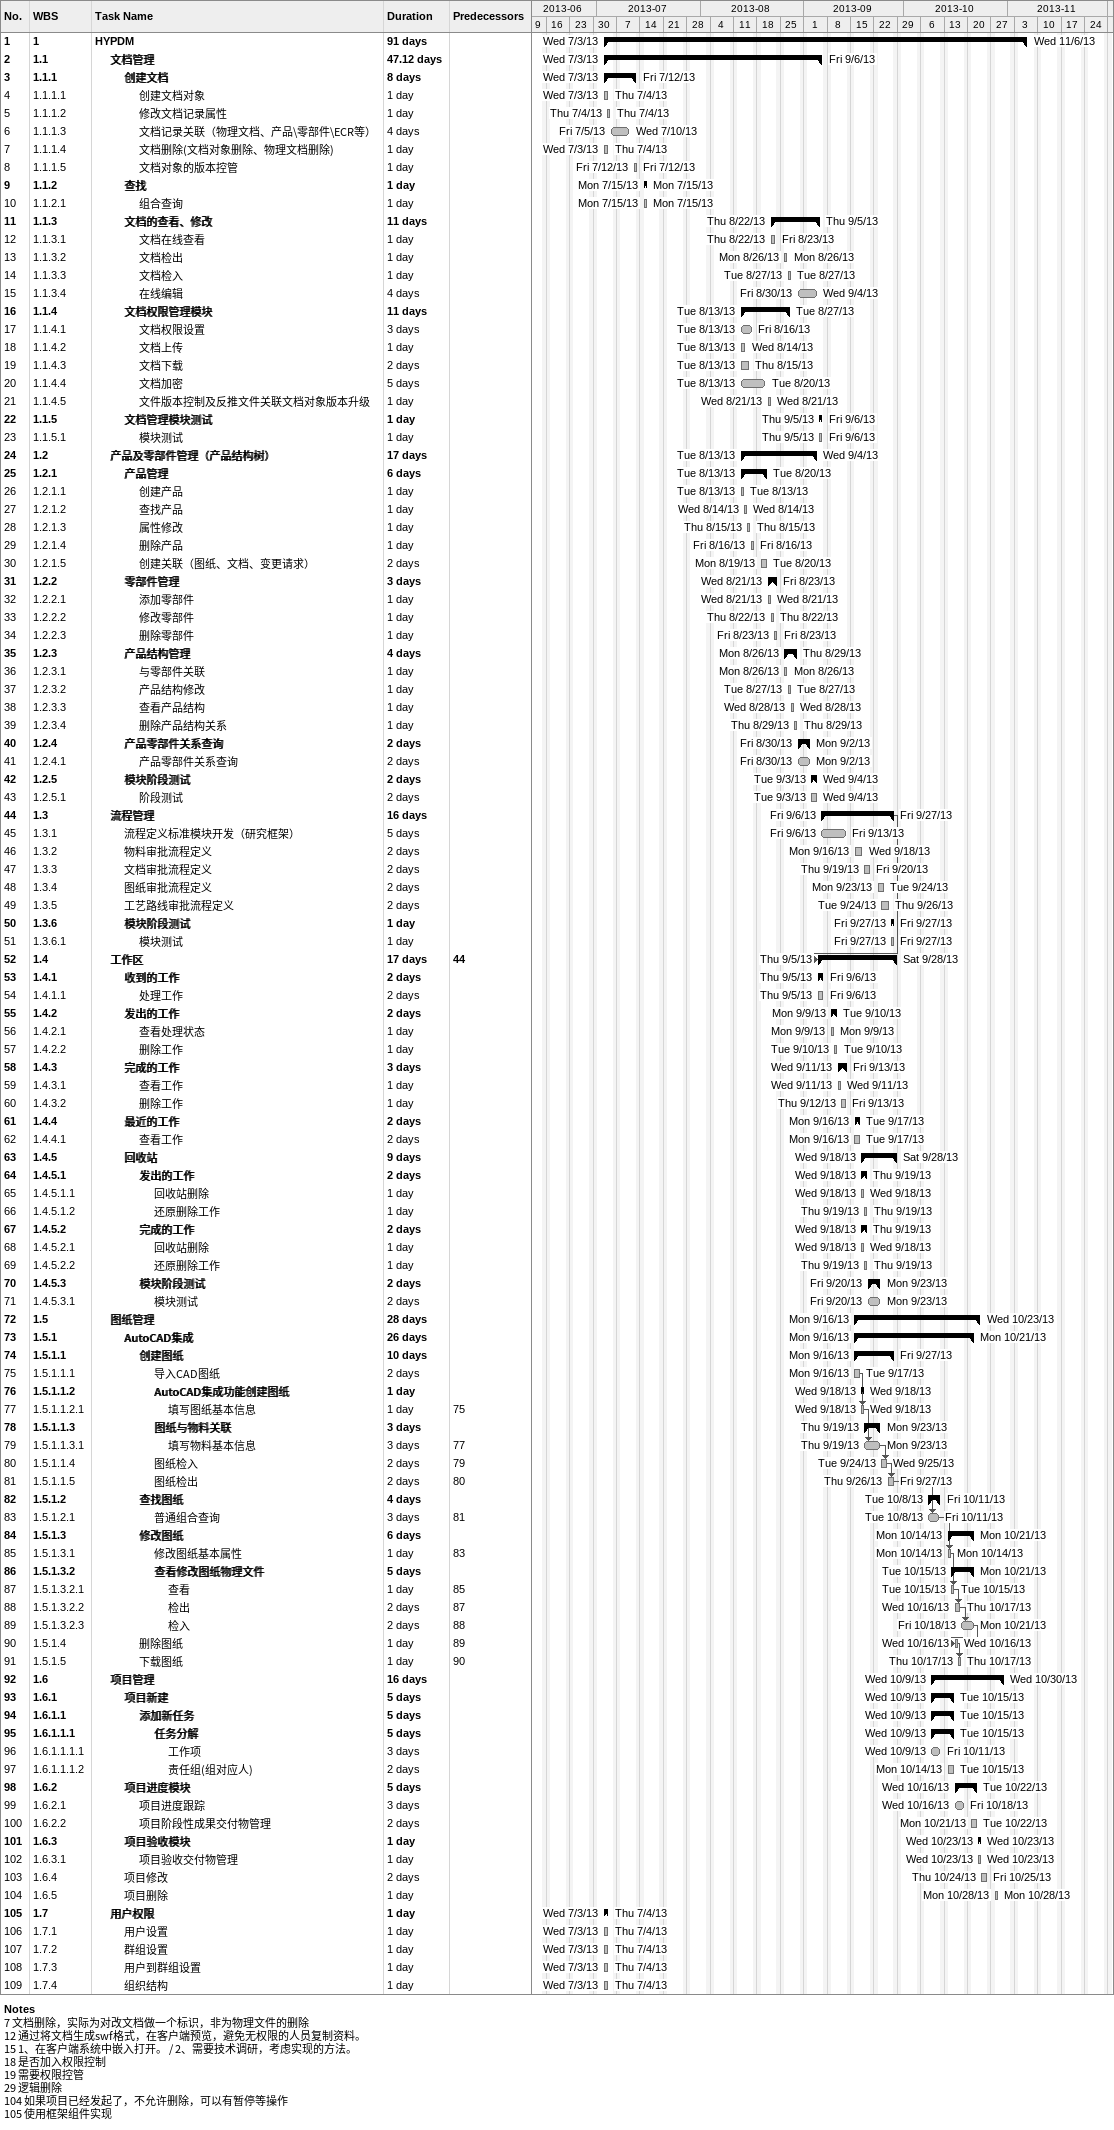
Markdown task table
| ID | WBS | Task | Duration | Start | Finish | Predecessors |
|---|---|---|---|---|---|---|
| 1 | 1 | **HYPDM** | 91d | 2013-07-03 | 2013-11-06 |  |
| 2 | 1.1 | **文档管理** | 47.12d | 2013-07-03 | 2013-09-06 |  |
| 3 | 1.1.1 | **创建文档** | 8d | 2013-07-03 | 2013-07-12 |  |
| 4 | 1.1.1.1 | 创建文档对象 | 1d | 2013-07-03 | 2013-07-04 |  |
| 5 | 1.1.1.2 | 修改文档记录属性 | 1d | 2013-07-04 | 2013-07-04 |  |
| 6 | 1.1.1.3 | 文档记录关联（物理文档、产品\零部件\ECR等） | 4d | 2013-07-05 | 2013-07-10 |  |
| 7 | 1.1.1.4 | 文档删除(文档对象删除、物理文档删除) | 1d | 2013-07-03 | 2013-07-04 |  |
| 8 | 1.1.1.5 | 文档对象的版本控管 | 1d | 2013-07-12 | 2013-07-12 |  |
| 9 | 1.1.2 | **查找** | 1d | 2013-07-15 | 2013-07-15 |  |
| 10 | 1.1.2.1 | 组合查询 | 1d | 2013-07-15 | 2013-07-15 |  |
| 11 | 1.1.3 | **文档的查看、修改** | 11d | 2013-08-22 | 2013-09-05 |  |
| 12 | 1.1.3.1 | 文档在线查看 | 1d | 2013-08-22 | 2013-08-23 |  |
| 13 | 1.1.3.2 | 文档检出 | 1d | 2013-08-26 | 2013-08-26 |  |
| 14 | 1.1.3.3 | 文档检入 | 1d | 2013-08-27 | 2013-08-27 |  |
| 15 | 1.1.3.4 | 在线编辑 | 4d | 2013-08-30 | 2013-09-04 |  |
| 16 | 1.1.4 | **文档权限管理模块** | 11d | 2013-08-13 | 2013-08-27 |  |
| 17 | 1.1.4.1 | 文档权限设置 | 3d | 2013-08-13 | 2013-08-16 |  |
| 18 | 1.1.4.2 | 文档上传 | 1d | 2013-08-13 | 2013-08-14 |  |
| 19 | 1.1.4.3 | 文档下载 | 2d | 2013-08-13 | 2013-08-15 |  |
| 20 | 1.1.4.4 | 文档加密 | 5d | 2013-08-13 | 2013-08-20 |  |
| 21 | 1.1.4.5 | 文件版本控制及反推文件关联文档对象版本升级 | 1d | 2013-08-21 | 2013-08-21 |  |
| 22 | 1.1.5 | **文档管理模块测试** | 1d | 2013-09-05 | 2013-09-06 |  |
| 23 | 1.1.5.1 | 模块测试 | 1d | 2013-09-05 | 2013-09-06 |  |
| 24 | 1.2 | **产品及零部件管理（产品结构树）** | 17d | 2013-08-13 | 2013-09-04 |  |
| 25 | 1.2.1 | **产品管理** | 6d | 2013-08-13 | 2013-08-20 |  |
| 26 | 1.2.1.1 | 创建产品 | 1d | 2013-08-13 | 2013-08-13 |  |
| 27 | 1.2.1.2 | 查找产品 | 1d | 2013-08-14 | 2013-08-14 |  |
| 28 | 1.2.1.3 | 属性修改 | 1d | 2013-08-15 | 2013-08-15 |  |
| 29 | 1.2.1.4 | 删除产品 | 1d | 2013-08-16 | 2013-08-16 |  |
| 30 | 1.2.1.5 | 创建关联（图纸、文档、变更请求） | 2d | 2013-08-19 | 2013-08-20 |  |
| 31 | 1.2.2 | **零部件管理** | 3d | 2013-08-21 | 2013-08-23 |  |
| 32 | 1.2.2.1 | 添加零部件 | 1d | 2013-08-21 | 2013-08-21 |  |
| 33 | 1.2.2.2 | 修改零部件 | 1d | 2013-08-22 | 2013-08-22 |  |
| 34 | 1.2.2.3 | 删除零部件 | 1d | 2013-08-23 | 2013-08-23 |  |
| 35 | 1.2.3 | **产品结构管理** | 4d | 2013-08-26 | 2013-08-29 |  |
| 36 | 1.2.3.1 | 与零部件关联 | 1d | 2013-08-26 | 2013-08-26 |  |
| 37 | 1.2.3.2 | 产品结构修改 | 1d | 2013-08-27 | 2013-08-27 |  |
| 38 | 1.2.3.3 | 查看产品结构 | 1d | 2013-08-28 | 2013-08-28 |  |
| 39 | 1.2.3.4 | 删除产品结构关系 | 1d | 2013-08-29 | 2013-08-29 |  |
| 40 | 1.2.4 | **产品零部件关系查询** | 2d | 2013-08-30 | 2013-09-02 |  |
| 41 | 1.2.4.1 | 产品零部件关系查询 | 2d | 2013-08-30 | 2013-09-02 |  |
| 42 | 1.2.5 | **模块阶段测试** | 2d | 2013-09-03 | 2013-09-04 |  |
| 43 | 1.2.5.1 | 阶段测试 | 2d | 2013-09-03 | 2013-09-04 |  |
| 44 | 1.3 | **流程管理** | 16d | 2013-09-06 | 2013-09-27 |  |
| 45 | 1.3.1 | 流程定义标准模块开发（研究框架） | 5d | 2013-09-06 | 2013-09-13 |  |
| 46 | 1.3.2 | 物料审批流程定义 | 2d | 2013-09-16 | 2013-09-18 |  |
| 47 | 1.3.3 | 文档审批流程定义 | 2d | 2013-09-19 | 2013-09-20 |  |
| 48 | 1.3.4 | 图纸审批流程定义 | 2d | 2013-09-23 | 2013-09-24 |  |
| 49 | 1.3.5 | 工艺路线审批流程定义 | 2d | 2013-09-24 | 2013-09-26 |  |
| 50 | 1.3.6 | **模块阶段测试** | 1d | 2013-09-27 | 2013-09-27 |  |
| 51 | 1.3.6.1 | 模块测试 | 1d | 2013-09-27 | 2013-09-27 |  |
| 52 | 1.4 | **工作区** | 17d | 2013-09-05 | 2013-09-28 | 44 |
| 53 | 1.4.1 | **收到的工作** | 2d | 2013-09-05 | 2013-09-06 |  |
| 54 | 1.4.1.1 | 处理工作 | 2d | 2013-09-05 | 2013-09-06 |  |
| 55 | 1.4.2 | **发出的工作** | 2d | 2013-09-09 | 2013-09-10 |  |
| 56 | 1.4.2.1 | 查看处理状态 | 1d | 2013-09-09 | 2013-09-09 |  |
| 57 | 1.4.2.2 | 删除工作 | 1d | 2013-09-10 | 2013-09-10 |  |
| 58 | 1.4.3 | **完成的工作** | 3d | 2013-09-11 | 2013-09-13 |  |
| 59 | 1.4.3.1 | 查看工作 | 1d | 2013-09-11 | 2013-09-11 |  |
| 60 | 1.4.3.2 | 删除工作 | 1d | 2013-09-12 | 2013-09-13 |  |
| 61 | 1.4.4 | **最近的工作** | 2d | 2013-09-16 | 2013-09-17 |  |
| 62 | 1.4.4.1 | 查看工作 | 2d | 2013-09-16 | 2013-09-17 |  |
| 63 | 1.4.5 | **回收站** | 9d | 2013-09-18 | 2013-09-28 |  |
| 64 | 1.4.5.1 | **发出的工作** | 2d | 2013-09-18 | 2013-09-19 |  |
| 65 | 1.4.5.1.1 | 回收站删除 | 1d | 2013-09-18 | 2013-09-18 |  |
| 66 | 1.4.5.1.2 | 还原删除工作 | 1d | 2013-09-19 | 2013-09-19 |  |
| 67 | 1.4.5.2 | **完成的工作** | 2d | 2013-09-18 | 2013-09-19 |  |
| 68 | 1.4.5.2.1 | 回收站删除 | 1d | 2013-09-18 | 2013-09-18 |  |
| 69 | 1.4.5.2.2 | 还原删除工作 | 1d | 2013-09-19 | 2013-09-19 |  |
| 70 | 1.4.5.3 | **模块阶段测试** | 2d | 2013-09-20 | 2013-09-23 |  |
| 71 | 1.4.5.3.1 | 模块测试 | 2d | 2013-09-20 | 2013-09-23 |  |
| 72 | 1.5 | **图纸管理** | 28d | 2013-09-16 | 2013-10-23 |  |
| 73 | 1.5.1 | **AutoCAD集成** | 26d | 2013-09-16 | 2013-10-21 |  |
| 74 | 1.5.1.1 | **创建图纸** | 10d | 2013-09-16 | 2013-09-27 |  |
| 75 | 1.5.1.1.1 | 导入CAD图纸 | 2d | 2013-09-16 | 2013-09-17 |  |
| 76 | 1.5.1.1.2 | **AutoCAD集成功能创建图纸** | 1d | 2013-09-18 | 2013-09-18 |  |
| 77 | 1.5.1.1.2.1 | 填写图纸基本信息 | 1d | 2013-09-18 | 2013-09-18 | 75 |
| 78 | 1.5.1.1.3 | **图纸与物料关联** | 3d | 2013-09-19 | 2013-09-23 |  |
| 79 | 1.5.1.1.3.1 | 填写物料基本信息 | 3d | 2013-09-19 | 2013-09-23 | 77 |
| 80 | 1.5.1.1.4 | 图纸检入 | 2d | 2013-09-24 | 2013-09-25 | 79 |
| 81 | 1.5.1.1.5 | 图纸检出 | 2d | 2013-09-26 | 2013-09-27 | 80 |
| 82 | 1.5.1.2 | **查找图纸** | 4d | 2013-10-08 | 2013-10-11 |  |
| 83 | 1.5.1.2.1 | 普通组合查询 | 3d | 2013-10-08 | 2013-10-11 | 81 |
| 84 | 1.5.1.3 | **修改图纸** | 6d | 2013-10-14 | 2013-10-21 |  |
| 85 | 1.5.1.3.1 | 修改图纸基本属性 | 1d | 2013-10-14 | 2013-10-14 | 83 |
| 86 | 1.5.1.3.2 | **查看修改图纸物理文件** | 5d | 2013-10-15 | 2013-10-21 |  |
| 87 | 1.5.1.3.2.1 | 查看 | 1d | 2013-10-15 | 2013-10-15 | 85 |
| 88 | 1.5.1.3.2.2 | 检出 | 2d | 2013-10-16 | 2013-10-17 | 87 |
| 89 | 1.5.1.3.2.3 | 检入 | 2d | 2013-10-18 | 2013-10-21 | 88 |
| 90 | 1.5.1.4 | 删除图纸 | 1d | 2013-10-16 | 2013-10-16 | 89 |
| 91 | 1.5.1.5 | 下载图纸 | 1d | 2013-10-17 | 2013-10-17 | 90 |
| 92 | 1.6 | **项目管理** | 16d | 2013-10-09 | 2013-10-30 |  |
| 93 | 1.6.1 | **项目新建** | 5d | 2013-10-09 | 2013-10-15 |  |
| 94 | 1.6.1.1 | **添加新任务** | 5d | 2013-10-09 | 2013-10-15 |  |
| 95 | 1.6.1.1.1 | **任务分解** | 5d | 2013-10-09 | 2013-10-15 |  |
| 96 | 1.6.1.1.1.1 | 工作项 | 3d | 2013-10-09 | 2013-10-11 |  |
| 97 | 1.6.1.1.1.2 | 责任组(组对应人) | 2d | 2013-10-14 | 2013-10-15 |  |
| 98 | 1.6.2 | **项目进度模块** | 5d | 2013-10-16 | 2013-10-22 |  |
| 99 | 1.6.2.1 | 项目进度跟踪 | 3d | 2013-10-16 | 2013-10-18 |  |
| 100 | 1.6.2.2 | 项目阶段性成果交付物管理 | 2d | 2013-10-21 | 2013-10-22 |  |
| 101 | 1.6.3 | **项目验收模块** | 1d | 2013-10-23 | 2013-10-23 |  |
| 102 | 1.6.3.1 | 项目验收交付物管理 | 1d | 2013-10-23 | 2013-10-23 |  |
| 103 | 1.6.4 | 项目修改 | 2d | 2013-10-24 | 2013-10-25 |  |
| 104 | 1.6.5 | 项目删除 | 1d | 2013-10-28 | 2013-10-28 |  |
| 105 | 1.7 | **用户权限** | 1d | 2013-07-03 | 2013-07-04 |  |
| 106 | 1.7.1 | 用户设置 | 1d | 2013-07-03 | 2013-07-04 |  |
| 107 | 1.7.2 | 群组设置 | 1d | 2013-07-03 | 2013-07-04 |  |
| 108 | 1.7.3 | 用户到群组设置 | 1d | 2013-07-03 | 2013-07-04 |  |
| 109 | 1.7.4 | 组织结构 | 1d | 2013-07-03 | 2013-07-04 |  |

Notes
- 7: 文档删除，实际为对改文档做一个标识，非为物理文件的删除
- 12: 通过将文档生成swf格式，在客户端预览，避免无权限的人员复制资料。
- 15: 1、在客户端系统中嵌入打开。 / 2、需要技术调研，考虑实现的方法。
- 18: 是否加入权限控制
- 19: 需要权限控管
- 29: 逻辑删除
- 104: 如果项目已经发起了，不允许删除，可以有暂停等操作
- 105: 使用框架组件实现
